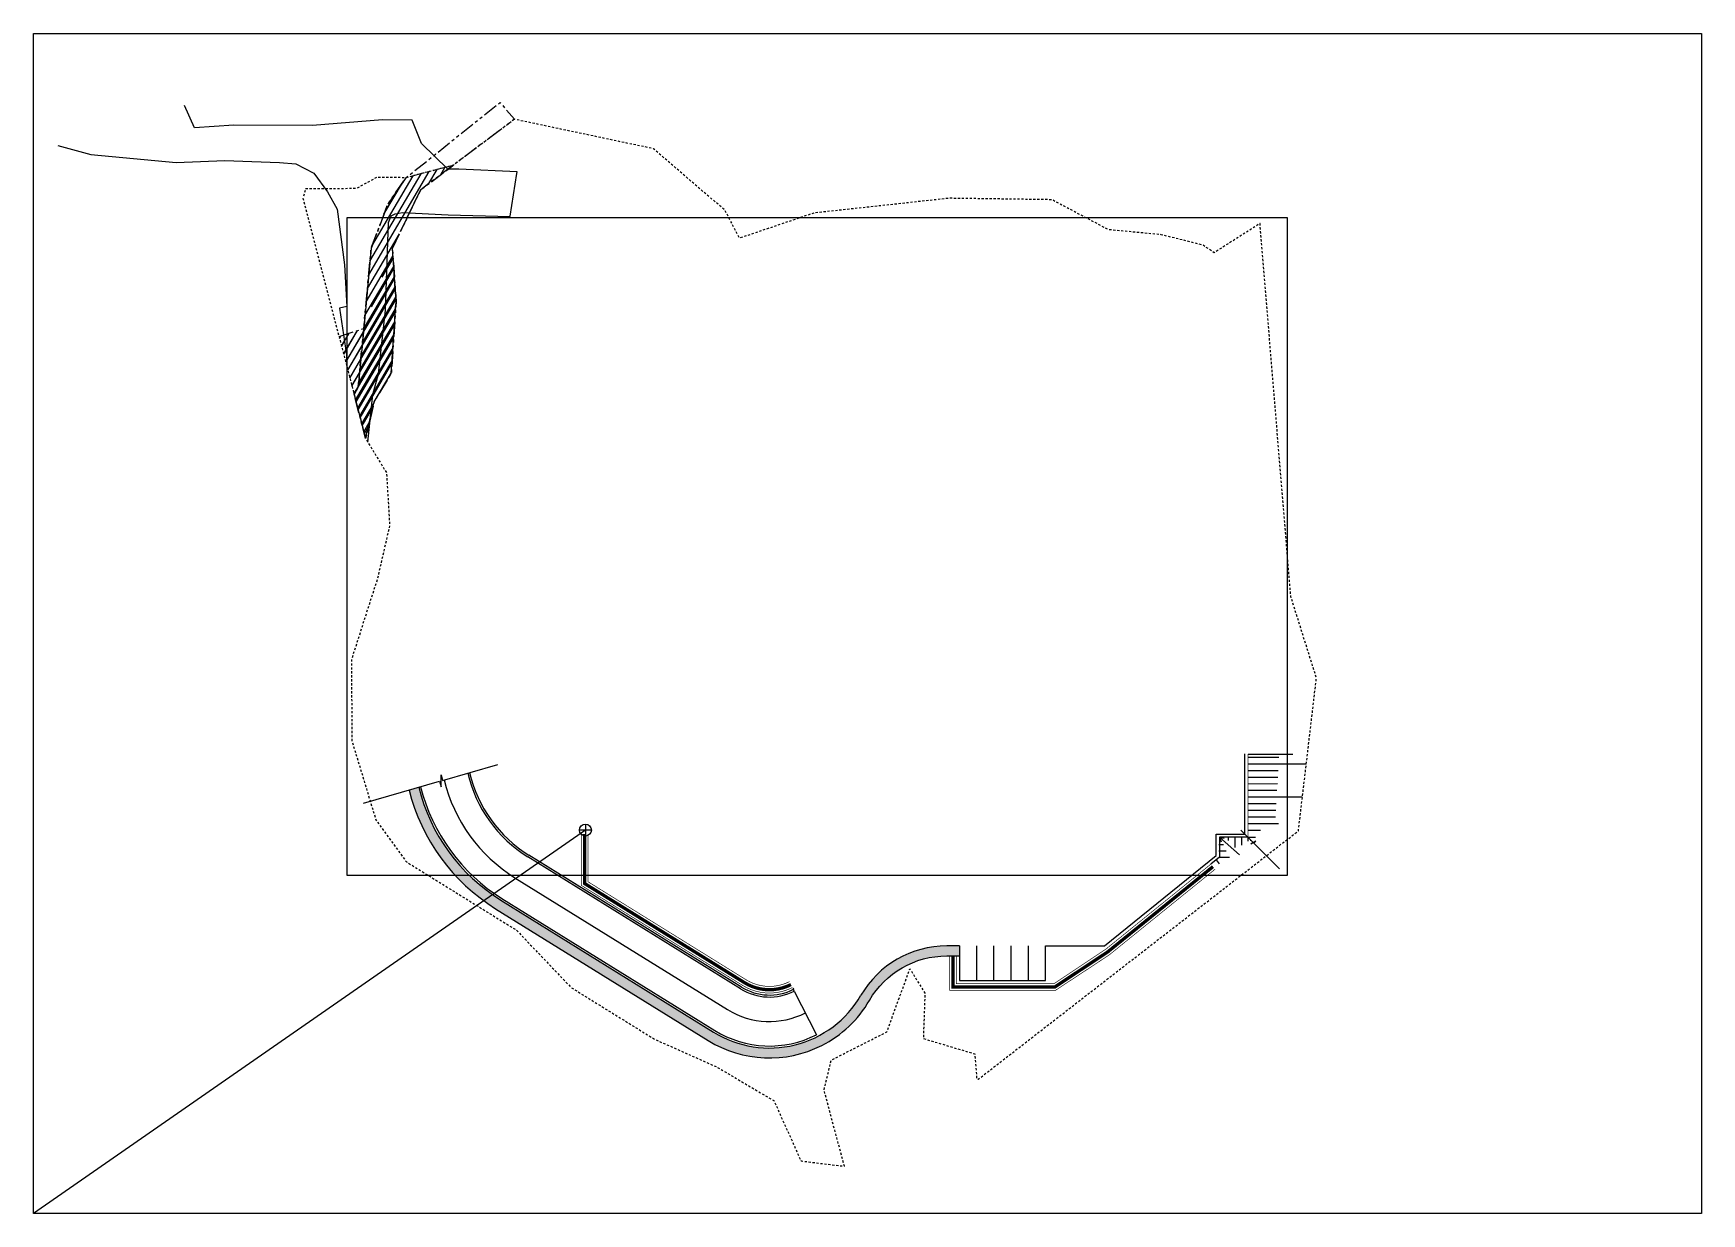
# Model space of a CAD drawing. Header units: millimetres. Extents: x -47382 to 204618, y -51045 to 127155.
import ezdxf

# ---------------------------------------------------------------- set-up
doc = ezdxf.new("R2010")
doc.units = ezdxf.units.MM
doc.header["$LTSCALE"] = 300
doc.header["$MEASUREMENT"] = 0
for name, pattern in [('CENTER', [2, 1.25, -0.25, 0.25, -0.25]), ('DASHED', [0.75, 0.5, -0.25]), ('HID', [2, 1.1, -0.9]), ('XREF_BASE$0$PHANTOM', [63.49999999999997, 31.75, -6.349999999999998, 6.349999999999998, -6.349999999999998, 6.349999999999998, -6.349999999999998]), ('XREF_BASE$0$PHANTOMX2', [5, 2.5, -0.5, 0.5, -0.5, 0.5, -0.5])]:
    doc.linetypes.add(name, pattern=pattern)
doc.layers.get('0').update_dxf_attribs({"linetype": 'CONTINUOUS'})
doc.layers.get('Defpoints').update_dxf_attribs({"color": 153, "linetype": 'CONTINUOUS'})
for name, color, linetype in [('CE-SLOP-FILL', 1, 'CONTINUOUS'), ('LSMD_CONT_LDREG_41500', 1, 'CONTINUOUS'), ('WID', 4, 'CONTINUOUS'), ('XREF_BASE$0$CE_PROPERTY LINE', 2, 'XREF_BASE$0$PHANTOM'), ('사업부지', 7, 'CONTINUOUS'), ('성토옹벽', 6, 'CONTINUOUS'), ('절토옹벽', 2, 'CONTINUOUS'), ('지상3층 SITE$0$A-조적해치', 8, 'CONTINUOUS'), ('지상3층 SITE$0$WID', 4, 'CONTINUOUS')]:
    doc.layers.add(name, color=color, linetype=linetype)
doc.layers.add('Defpoint', color=161, linetype='CONTINUOUS', plot=False)
pattern_1 = [(59.62512504652138, (-197011937.2512944, -418807520.7372819), (-754.8935533646174, 442.4485541716026), [])]

# ---------------------------------------------------------------- blocks, each defined once
blk = doc.blocks.new('A$C15A91853')
at = {"layer": 'Defpoints'}
for points in [[(46800.83620695351, -0.000133805675432086), (47586.93095752224, 7154.016583453631), (48442.61088196747, 10307.17576318025), (49498.69056838052, 19897.43716880935), (49907.47040813649, 33129.23957948387), (50350.72880105721, 34135.74591025559), (50955.94050958473, 34462.10731246055), (52065.91714207456, 34644.22793091729), (58944.13146783737, 34309.85024700081), (68294.01132082008, 34026.42134056741), (68302.55547243729, 34078.97141674056), (69308.55834560329, 40553.6716684564), (69347.28421101999, 40791.85158650426), (60534.55925788125, 41222.271272738), (58897.10008824337, 41176.39727639279), (54889.34119343897, 45050.08654869627), (53480.65610471973, 48599.42385892093), (49028.35337961931, 48631.4460732959), (38443.44949909253, 47811.65838404465), (26549.66563131381, 47829.56940822687), (20615.45082264487, 47453.24541705614), (19106.64459372358, 50831.77361282974)], [(-0.0001611150801181793, 44758.44041633199), (4948.065223993734, 43400.63225306605), (17839.16792320926, 42226.03408015845), (25189.38975682948, 42482.97182905814), (29294.95190443331, 42369.78339673742), (33454.49159089802, 42220.03782080906), (35927.93917659158, 42012.76298736909), (38652.38078431971, 40578.09579518228), (40707.0704868664, 37777.08664331865), (42162.71509608021, 35137.05884686043), (43271.78303487133, 26739.0225660908), (43649.2547345357, 20479.56219997746), (42505.41529687122, 20193.52668061573), (43606.90346035128, 13151.50056522805), (43640.50034104241, 11401.20861092815)]]:
    blk.add_lwpolyline(points, dxfattribs=at)
blk = doc.blocks.new('G$C1B37526A')
h = blk.add_hatch()
h.set_pattern_fill('ANSI31', color=6, scale=7000, angle=14.62512504652138, style=0)
h.set_pattern_definition(pattern_1)
h.paths.add_polyline_path([(14084.73874377052, 130620.4144885717), (13508.79409616545, 138586.0916589739), (9182.787416762789, 126500.2048711851), (8363.800764194806, 117659.976665086), (7735.901636699331, 116521.5493940018), (9470.028291379218, 109876.0826116489), (10765.1717453209, 115427.9879926044), (13344.9416231584, 119720.4454899183)])
h = blk.add_hatch()
h.set_pattern_fill('ANSI31', color=6, scale=7000, angle=14.62512504652138, style=0)
h.set_pattern_definition([(59.62512504652138, (-197011937.2512944, -418807527.1829197), (-754.8935533646174, 442.4485541716026), [])])
h.paths.add_polyline_path([(14084.73874377052, 130613.9688508352), (13508.79409616545, 138579.6460212374), (9182.787416762789, 126493.7592334486), (8363.800764194806, 117653.5310273495), (7735.901636699331, 116515.1037562653), (9470.028291379218, 109869.6369739124), (10765.1717453209, 115421.5423548679), (13344.9416231584, 119713.9998521818)])
h = blk.add_hatch()
h.set_pattern_fill('ANSI31', color=5, scale=7000, angle=14.62512504652138, style=0)
h.set_pattern_definition(pattern_1)
h.paths.add_polyline_path([(9182.787414297578, 126500.2048409735), (5456.007606060826, 125258.4891134858), (7735.888105788385, 116521.6012467422), (8363.800764194806, 117659.976665086)])
h = blk.add_hatch()
h.set_pattern_fill('ANSI31', color=5, scale=7000, angle=14.62512504652138, style=0)
h.set_pattern_definition([(59.62512504652138, (-197011937.1310295, -418807527.6438184), (-754.8935533646174, 442.4485541716026), [])])
h.paths.add_polyline_path([(9182.907679277589, 126493.2983044618), (5456.127871040837, 125251.5825769741), (7736.008370768395, 116514.6947102305), (8363.921029174817, 117653.0701285743)])
at = {"color": 6, "linetype": 'Continuous', "transparency": 33554687}
for p, q in [((9933.386109714396, 134602.2456028757), (19058.12102975126, 150170.6173431645)), ((9933.386109714396, 134595.7999651392), (19058.12102975126, 150164.1717054279)), ((10123.79543602699, 136657.5439293365), (17860.77892220917, 149858.1723439614)), ((10425.20095898409, 138902.2209135076), (16663.43681466696, 149545.7273447583)), ((19014.18304231029, 148365.224386321), (20255.46313729335, 150483.0623423675)), ((20824.61741285841, 149723.7105412637), (21452.80524483556, 150795.5073415706)), ((22635.05178340664, 151082.1966962063), (22650.14735237765, 151107.9523407737)), ((12244.27127883537, 143736.2958300303), (15019.6212342818, 148471.5215866606)), ((9742.976783401798, 132540.5016386784), (14571.59041345445, 140778.9494009046)), ((9552.5674570892, 130491.6489499541), (13595.32662414201, 137389.2934427196)), ((9552.5674570892, 130485.2033122176), (13595.32662414201, 137382.8478049831)), ((9171.748804464005, 126381.0522970324), (13818.078661073, 134308.4924988133)), ((9362.158130776603, 128436.3506234932), (13706.7026426075, 135848.8929707665)), ((8790.930151838576, 122270.4556441107), (14040.83069800411, 131227.6915549069)), ((8981.33947815129, 124325.7539705716), (13929.45467953861, 132768.0920268601)), ((8600.520825525979, 120215.1573176499), (14004.27587001352, 129434.8955416403)), ((8410.11149921338, 118159.858991189), (13871.44762995513, 127477.8404807506)), ((7960.235270418576, 115661.8653724768), (13738.61938989675, 125520.785419861)), ((8272.680269617587, 114464.5232649506), (13605.79114983848, 123563.7303589714)), ((8585.125268816482, 113267.1811574244), (13472.96290978009, 121606.6752980817)), ((8897.570268015377, 112069.8390498982), (10698.63581590168, 115142.7675485168)), ((9210.015267214272, 110872.4969423721), (10028.06751089508, 112268.2351796149))]:
    blk.add_line(p, q, dxfattribs=at)
for p, q in [((15557.79444676195, 149257.2112835734), (12814.98070402443, 145252.9233549931)), ((15811.32769939676, 143350.8521800339), (17791.10524637066, 147447.4699074891)), ((10301.2280218699, 138572.7699521615), (9182.787486107787, 126500.2049895419)), ((14084.73881567991, 130620.4146372879), (13508.79416767019, 138586.0918076177)), ((13344.94169514091, 119720.4456386297), (14084.73881567991, 130620.4146372879)), ((9182.787486107787, 126500.2049895419), (8363.800835971255, 117659.9768136607)), ((10765.17181720841, 115427.9881412972), (13344.94169514091, 119720.4456386297)), ((8363.800835971255, 117659.9768136607), (7735.888177565532, 116521.6013953379)), ((7735.888177565532, 116521.6013953379), (9470.028363199905, 109876.0827602599)), ((9470.028363199905, 109876.0827602599), (10765.17181720841, 115427.9881412972))]:
    blk.add_line(p, q)
at = {"layer": 'LSMD_CONT_LDREG_41500', "color": 7, "linetype": 'Continuous', "const_width": 0.26}
blk.add_lwpolyline([(7735.18651549588, 116520.3292973894), (8363.800764181884, 117659.9766651119), (10301.22795008065, 138572.7698036128), (12814.98063223518, 145252.9232064444), (15557.79437497258, 149257.2111350246), (29779.28472064273, 160617.1254896203), (31951.98458776937, 158073.2946644871), (17791.1051745814, 147447.4697589404), (15811.32762760739, 143350.8520314852), (13508.79409588082, 138586.091659069), (14084.73874389066, 130620.4144887392), (13344.94162335154, 119720.445490081), (10765.17174541915, 115427.9879927485), (9470.028291410534, 109876.0826117111)], close=True, dxfattribs=at)
at = {"layer": 'LSMD_CONT_LDREG_41500', "color": 1, "linetype": 'HID', "flags": 128}
blk.add_lwpolyline([(31951.98458776937, 158066.8490267507), (22679.62825997255, 151109.1995810029), (15557.79437497247, 149250.7654972881), (11137.67367763433, 149289.9836437434), (8046.766582489014, 147601.8511553212), (383.0296465363353, 147571.833324508), (0, 146160.3878640265), (5456.007605982246, 125252.0434758135), (7735.649143191171, 116516.0713541145), (9470.028291410534, 109869.6369739746), (12625.05406276823, 104705.9500820152), (13097.42329913506, 96717.37897677047), (11238.93422633503, 88654.88567095203), (7342.2285136719, 76541.50072889074), (7380.707129755989, 64278.8898568826), (11021.05714085943, 52296.81867578736), (15641.10114216118, 45950.72803318035), (32253.62439353147, 35648.47735943813), (34827.43447767745, 32945.77671703391), (40504.6769831077, 26984.07684861137), (53083.73248963372, 19195.85936747602), (62561.18481705373, 14960.62861200249), (71140.95988441061, 9899.995781944948), (75241.89233489835, 798.5553999122931), (78363.91780172975, 403.0315776165226), (81793.81436099426, 0), (78715.09699738806, 11497.16832138234), (79807.78979719931, 16026.83413775897), (88206.1815902103, 20283.29045559306), (91680.23015078751, 29814.28387835747), (93953.05871443835, 26118.40694496324), (93715.78459150542, 19280.95325121263), (101481.2957288133, 16960.51006096674), (101773.4148064518, 13223.1731143792), (102000.6856894508, 13128.48969789389), (150371.2355921617, 50641.21529932869), (153096.563622773, 73714.96662983246), (149224.8039942792, 86005.60641576274), (144573.4957715756, 142330.1787488479), (137639.1617419309, 137928.688465381), (135927.7396276916, 139085.0324123845), (129635.5031070503, 140646.8888293575), (121677.0053351981, 141401.8812239773), (113126.7190154738, 145929.6956852169), (97630.5228273723, 146143.9459694668), (77170.2105097234, 143915.6460704819), (65935.61446664657, 140115.8629572123), (63777.51699942315, 144306.7477479886), (52931.93910684565, 153630.4079713022)], close=True, dxfattribs=at)
at = {"layer": 'LSMD_CONT_LDREG_41500', "color": 7, "linetype": 'Continuous', "const_width": 0.26}
blk.add_lwpolyline([(5456.007605982246, 125258.48911355), (9182.787405168405, 126500.2048379445)], dxfattribs=at)
at = {"layer": 'XREF_BASE$0$CE_PROPERTY LINE', "color": 8, "linetype": 'XREF_BASE$0$PHANTOMX2', "ltscale": 3, "flags": 128}
for points in [[(7735.186515495763, 116513.8836596529), (8363.800764181884, 117653.5310273754), (10301.22795008065, 138566.3241658763), (12814.98063223518, 145246.4775687079), (15557.79437497247, 149250.7654972881), (29779.28472064284, 160610.6798518838), (31951.98458776937, 158066.8490267507), (17791.1051745814, 147441.0241212039), (15811.3276276075, 143344.4063937486), (13508.7940958807, 138579.6460213325), (14084.73874389066, 130613.9688510027), (13344.94162335142, 119713.9998523445), (10765.17174541915, 115421.542355012), (9470.028291410534, 109869.6369739746)], [(22679.62833176169, 151109.1997295516), (15557.79444676184, 149250.7656458368), (12814.98070402455, 145246.4777172566), (10301.22802187002, 138566.324314425), (9182.787486107904, 126493.7593518055), (8363.800835971138, 117653.5311759242), (7735.888177565415, 116515.1557576014), (9470.028363199788, 109869.6371225234), (10765.17181720852, 115421.5425035607), (13344.94169514079, 119714.0000008932), (14084.73881568003, 130613.9689995515), (13508.79416767007, 138579.6461698813), (15811.32769939664, 143344.4065422974), (17791.10524637077, 147441.0242697526)]]:
    blk.add_lwpolyline(points, close=True, dxfattribs=at)
blk.add_lwpolyline([(5456.007605982246, 125252.0434758135), (9182.787405168288, 126493.759200208)], dxfattribs=at)

msp = doc.modelspace()

# ---------------------------------------------------------------- hatches: boundary and pattern name
at = {"layer": '사업부지', "linetype": 'Continuous', "ltscale": 10}
h = msp.add_hatch(dxfattribs=at)
h.set_pattern_fill('AR-HBONE', color=8, scale=100, angle=14.62512504690457, style=0)
h.set_pattern_definition([(59.62512504690458, (-197574904.5808783, -418388343.1987093), (-142.8319996347532, 547.3563920156025), [1200, -400]), (149.6251250469046, (-197574702.3186822, -418387998.1045135), (-142.8319996347532, 547.3563920156025), [1200, -399.9999999999999])])
edge = h.paths.add_edge_path()
edge.add_line((10811.26776662655, 13328.92447415489), (9368.76722076931, 12914.08571078844))
edge.add_arc((37987.30732235895, 20071.54073779093), 29500.00000020196, 194.0415570268775, 238.204007419364)
edge.add_line((22443.86498397496, -5001.380916560534), (54571.20296935225, -24918.06356511765))
edge.add_arc((63791.88806953351, -10044.2957249048), 17500.00009946434, 238.2040115993275, 296.88928395621)
edge.add_arc((63791.8880645528, -10044.29583909962), 17499.99999986856, 296.8892841398475, 329.8113107100659)
edge.add_arc((90587.48472550139, -25632.62479309516), 13500.00000003828, 89.99999840665288, 149.8113107091268, ccw=False)
edge.add_line((90587.48510092497, -12132.62479305686), (92508.27612097142, -12132.62484635611))
edge.add_line((92508.27612097142, -12132.62484635611), (92508.2761340309, -10632.62484658358))
edge.add_line((92508.2761340309, -10632.62484658358), (90587.48514256836, -10632.62479312473))
edge.add_arc((90587.4847255454, -25632.62479299156), 14999.9999998668, 89.9999984070896, 149.8113107094906)
edge.add_arc((63791.88806470623, -10044.29583884089), 16000.0000000234, 238.204011782191, 329.81131070913545, ccw=False)
edge.add_line((55361.5474929763, -23643.16924240312), (23234.20950973174, -3726.486595116436))
edge.add_arc((37987.30732221389, 20071.54073791974), 28000.00000015363, 193.9342177607649, 238.2040074198485, ccw=False)

# ---------------------------------------------------------------- linework, layer by layer
at = {"layer": 'CE-SLOP-FILL', "color": 8}
msp.add_line((136523.3540937349, 5261.949726860854), (136523.3540962518, 5348.094384426542), dxfattribs=at)
at = {"layer": 'Defpoint'}
for p, q in [((35999.99999999627, 7775.753610435175), (35999.99999999627, 5967.143350523198)), ((35999.99999999627, 6871.448480479186), (-47381.82194228144, -51044.89534555946)), ((36904.30512995226, 6871.448480479186), (35095.69487004029, 6871.448480479186))]:
    msp.add_line(p, q, dxfattribs=at)
for points in [[(-47381.82194228144, 127155.1046544405), (204618.1780577186, 127155.1046544405), (204618.1780577186, -51044.89534555946), (-47381.82194228144, -51044.89534555946)], [(0, 99371.44848046242), (142000.0000000107, 99371.44848046242), (142000.0000000107, 0), (0, 0)]]:
    msp.add_lwpolyline(points, close=True, dxfattribs=at)
msp.add_circle((35999.99999999627, 6871.448480479186), 904.3051299559884, dxfattribs=at)
at = {"layer": 'WID'}
for points in [[(2474.860984648112, 10931.51485771668), (13991.80340774893, 14243.592739616), (14217.13458687556, 13377.08747180848), (14195.71447082842, 15207.14275321591), (14414.3811983238, 14365.11896611861), (22781.80474806856, 16771.44848045148)], [(140847.5131850205, 1023.935296242766), (136973.9744320624, 4897.474048681266), (137298.5230743997, 5205.807567162148), (136503.0638884418, 4753.441595762677), (136818.5151878707, 5052.933292846836), (135000.0000000261, 6871.448480449326)]]:
    msp.add_lwpolyline(points, dxfattribs=at)
at = {"layer": '성토옹벽', "color": 8, "linetype": 'Continuous', "ltscale": 10, "const_width": 100, "flags": 128}
for points in [[(35404.56780568138, 6274.331976085668), (35404.56777398149, -1493.796032038284), (59747.48040173226, -16584.68422709091, 0.2618101132553028), (67287.04473122698, -16907.71878628014)], [(36404.56780563551, 6274.331972088432), (36404.56777622551, -937.1573663414456), (60274.37675085035, -15734.7546787227, 0.2618101132579735), (66834.77681343723, -16015.83665813901)]]:
    msp.add_lwpolyline(points, format="xyb", dxfattribs=at)
at = {"layer": '성토옹벽', "color": 8, "linetype": 'CENTER', "ltscale": 2, "const_width": 500, "flags": 128}
msp.add_lwpolyline([(35904.5678056886, 6274.331973971799), (35904.56777507532, -1215.476699258899), (60010.92857629131, -16159.71945290687, 0.2618101132560105), (67060.91077292198, -16461.77772193239)], format="xyb", dxfattribs=at)
at = {"layer": '절토옹벽', "color": 8, "linetype": 'ByBlock', "ltscale": 5}
for p, q in [((136099.9999998955, 18334.31436249486), (142868.7542234899, 18334.31436249486)), ((136099.9999998955, 17865.4378636271), (140761.1268069365, 17876.31699029554)), ((136099.9999998955, 16865.43513979961), (144874.8400776882, 16885.9157232797)), ((136099.9999998955, 15865.43241603032), (140645.4755406363, 15876.04161119054)), ((136099.9999998955, 14865.42969220283), (140587.6499074281, 14875.90392166714)), ((136099.9999998955, 13865.42696843354), (140529.824274278, 13875.76623214374)), ((136099.9999998955, 12866.04561808018), (140471.9986410697, 12875.62854262034)), ((136099.9999998955, 11865.42152077856), (144284.9137169311, 11884.52520896646)), ((136099.9999998955, 10865.41879700928), (140356.3473747114, 10875.35316351533)), ((136099.9999998955, 9865.416073181783), (140298.5217415614, 9875.215473991935)), ((136099.9999998955, 8865.413349412498), (140240.6961083531, 8875.077784468536)), ((136099.9999998955, 7865.410625585006), (140713.0342098887, 7876.177503552404)), ((131800.0000381146, 5771.452384593082), (132483.4068459461, 5636.669573315536)), ((131800.0000381146, 5771.452384593082), (132024.4733839065, 5112.041292595328)), ((136099.9999998955, 5771.452384593082), (131800.0000381146, 5771.452384593082)), ((131800.0000381146, 5771.452384593082), (131800.0000381148, 2789.507972639229)), ((133093.3947280634, 5771.452384593082), (133093.3947280634, 5283.941098139272)), ((134093.3947280634, 5771.452384593082), (134093.3947280634, 4215.442640764755)), ((135093.3947280634, 5771.452384593082), (135093.3947280634, 4609.478042635252)), ((136093.3947280634, 5771.452384593082), (136093.3947280634, 5190.465213614167)), ((136099.9999998955, 6865.407901815721), (137989.8431347453, 6869.818818638683)), ((136099.9999998955, 5771.452384593082), (137203.0003948954, 5771.452384593082)), ((131800.0000381146, 2789.507972639287), (130500.024470594, 1737.412931397208)), ((131700.0000381146, 4708.576063799788), (132396.5711193511, 4708.576063799788)), ((131700.0000381146, 3708.576063799788), (132775.911821204, 3708.576063799788)), ((131800.0000381146, 2789.507972639287), (133317.3628456427, 2789.507972639287)), ((131277.3471586176, 2366.515020664898), (131753.2943130124, 1778.431579644908))]:
    msp.add_line(p, q, dxfattribs=at)
at = {"layer": '절토옹벽', "color": 8, "linetype": 'ByBlock', "ltscale": 5, "const_width": 100, "flags": 128}
for points in [[(136099.9999998955, 5771.452384593082), (136099.9999998955, 18334.31436249486)], [(130500.024470594, 1737.412931397208), (131800.0000381148, 2789.507972639229), (131800.0000381148, 5771.452384593082), (136099.9999998955, 5771.452384593082)], [(91020.97128416854, -12140.00425543345), (91020.9712793103, -17328.55190961238), (107020.9712888405, -17328.55163590494), (115131.5779946088, -11983.93658349686), (131112.9821990421, 947.2974039231194)], [(92020.97128410568, -12140.00428308977), (92020.97128794389, -16328.55193738185), (106793.3411476857, -16328.55162948684), (114602.7536201566, -11128.5516576831), (130500.0241091144, 1737.412825887557)]]:
    msp.add_lwpolyline(points, dxfattribs=at)
at = {"layer": '절토옹벽', "color": 8, "linetype": 'ByBlock', "ltscale": 5, "flags": 128}
msp.add_lwpolyline([(131800.0000381146, 5771.452384593082), (134805.7952130914, 3142.047839355306)], dxfattribs=at)
at = {"layer": '절토옹벽', "color": 8, "linetype": 'DASHED', "ltscale": 5, "const_width": 500, "flags": 128}
msp.add_lwpolyline([(91520.97128412267, -12140.00426926545), (91520.97128362628, -16828.55192343576), (106907.1562182335, -16828.55163264193), (114867.1658074267, -11556.2441206401), (130806.5031540638, 1342.355114901671)], dxfattribs=at)
at = {"layer": '지상3층 SITE$0$A-조적해치'}
for p, q in [((59431.34211715916, -17094.64184715343), (27304.00463178731, 2822.039254400996)), ((67558.4054865595, -17442.84806076798), (67422.72510577878, -17175.28342507931))]:
    msp.add_line(p, q, dxfattribs=at)
msp.add_lwpolyline([(11112.56942208577, 13415.57373505819, 0.1957020643468938), (23404.97178550344, -3467.439488984877), (55532.30930891633, -23384.12061413086)], format="xyb", dxfattribs=at)
for centre, radius, start, end in [((38000.00003818795, 20075.60938543465), 20300, 193.1343684465981, 238.2040089524684), ((63804.58161829412, -10040.22647338128), 8300, 238.2040091077048, 296.8892857324984), ((63804.58161829412, -10040.22647338128), 15700, 238.204009107705, 296.8892857324987)]:
    msp.add_arc(centre, radius, start, end, dxfattribs=at)
at = {"layer": '지상3층 SITE$0$WID'}
for p, q in [((135599.9988359164, 6271.452384276432), (135599.9988359164, 18391.04539892601)), ((131300.0000381994, 3028.081936831644), (131300.0000381994, 6271.452384276432)), ((131300.0000381994, 6271.452384276432), (135599.9988359164, 6271.452384276432)), ((59589.41101479065, -16839.6629782219), (27462.07352941856, 3077.018123332527)), ((59589.41101479065, -16839.6629782219), (27462.07352941856, 3077.018123332527)), ((114425.7737029854, -10628.55153789371), (131300.0000381994, 3028.081936831644)), ((92520.97153323796, -10628.5515378936), (90600.18054205575, -10628.5515378936)), ((92520.97153323796, -10628.5515378936), (92520.97163305222, -15828.55153789173)), ((95120.97163305222, -15828.5515378936), (95120.97163305222, -10628.5515378936)), ((97720.97163305222, -15828.5515378936), (97720.97163305222, -10628.5515378936)), ((100320.9716330522, -15828.5515378936), (100320.9716330522, -10628.5515378936)), ((102920.9716330522, -15828.5515378936), (102920.9716330522, -10628.5515378936)), ((105520.9716330522, -15828.5515378936), (105520.9716330522, -10628.5515378936)), ((105520.9716330522, -10628.5515378936), (114425.7737029854, -10628.55153789371)), ((67332.2715185904, -16996.90700128744), (67422.72510577808, -17175.28342507966)), ((67558.4054865595, -17442.84806076798), (70905.18821250042, -24042.77574107947)), ((92520.97163305222, -15828.55153789185), (105520.9716330522, -15828.55153789313))]:
    msp.add_line(p, q, dxfattribs=at)
at = {"layer": '지상3층 SITE$0$WID', "flags": 128}
msp.add_lwpolyline([(9368.767220671056, 12914.08571076021, 0.1951160161629261), (22443.86498397496, -5001.380916560534), (54571.20296927146, -24918.06356508587, 0.2618101119867151), (71706.5765093239, -25652.23314071575, 0.1446457408303017), (78918.43456675485, -18844.15895817103, -0.2670669707903662), (90587.48510092497, -12132.62479305686), (92508.27612108667, -12132.62484632607)], format="xyb", dxfattribs=at)
at = {"layer": '지상3층 SITE$0$WID'}
for points in [[(10824.05738918181, 13332.60255332117, 0.1955985237651005), (23246.90288745984, -3722.418357660878), (55374.24041128508, -23639.0994830624)], [(14671.28822859377, 14439.00108355936, 0.1971928015216404), (25354.4882276766, -322.7001290878979), (57481.82785495115, -20239.38255847641, 0.2618100757946186), (69231.79684952996, -20742.81190092373)]]:
    msp.add_lwpolyline(points, format="xyb", dxfattribs=at)
for centre, radius, start, end in [((38000.00003818795, 20075.60938543465), 20000, 193.0906804448964, 238.2040089524681), ((90600.18054205575, -25628.5515378936), 15000, 90, 149.8113190288807), ((63804.58161829412, -10040.22647338128), 8000, 238.2040091077058, 296.8892857324992), ((63804.58161829412, -10040.22647338128), 16000, 238.2040091077052, 329.8113190288808)]:
    msp.add_arc(centre, radius, start, end, dxfattribs=at)

# ---------------------------------------------------------------- block references
for name, p in [('A$C15A91853', (-43666.11650653323, 65455.02688428527)), ('G$C1B37526A', (-6662.780978186172, -43887.56314991612))]:
    msp.add_blockref(name, p)

doc.saveas('drawing.dxf')
